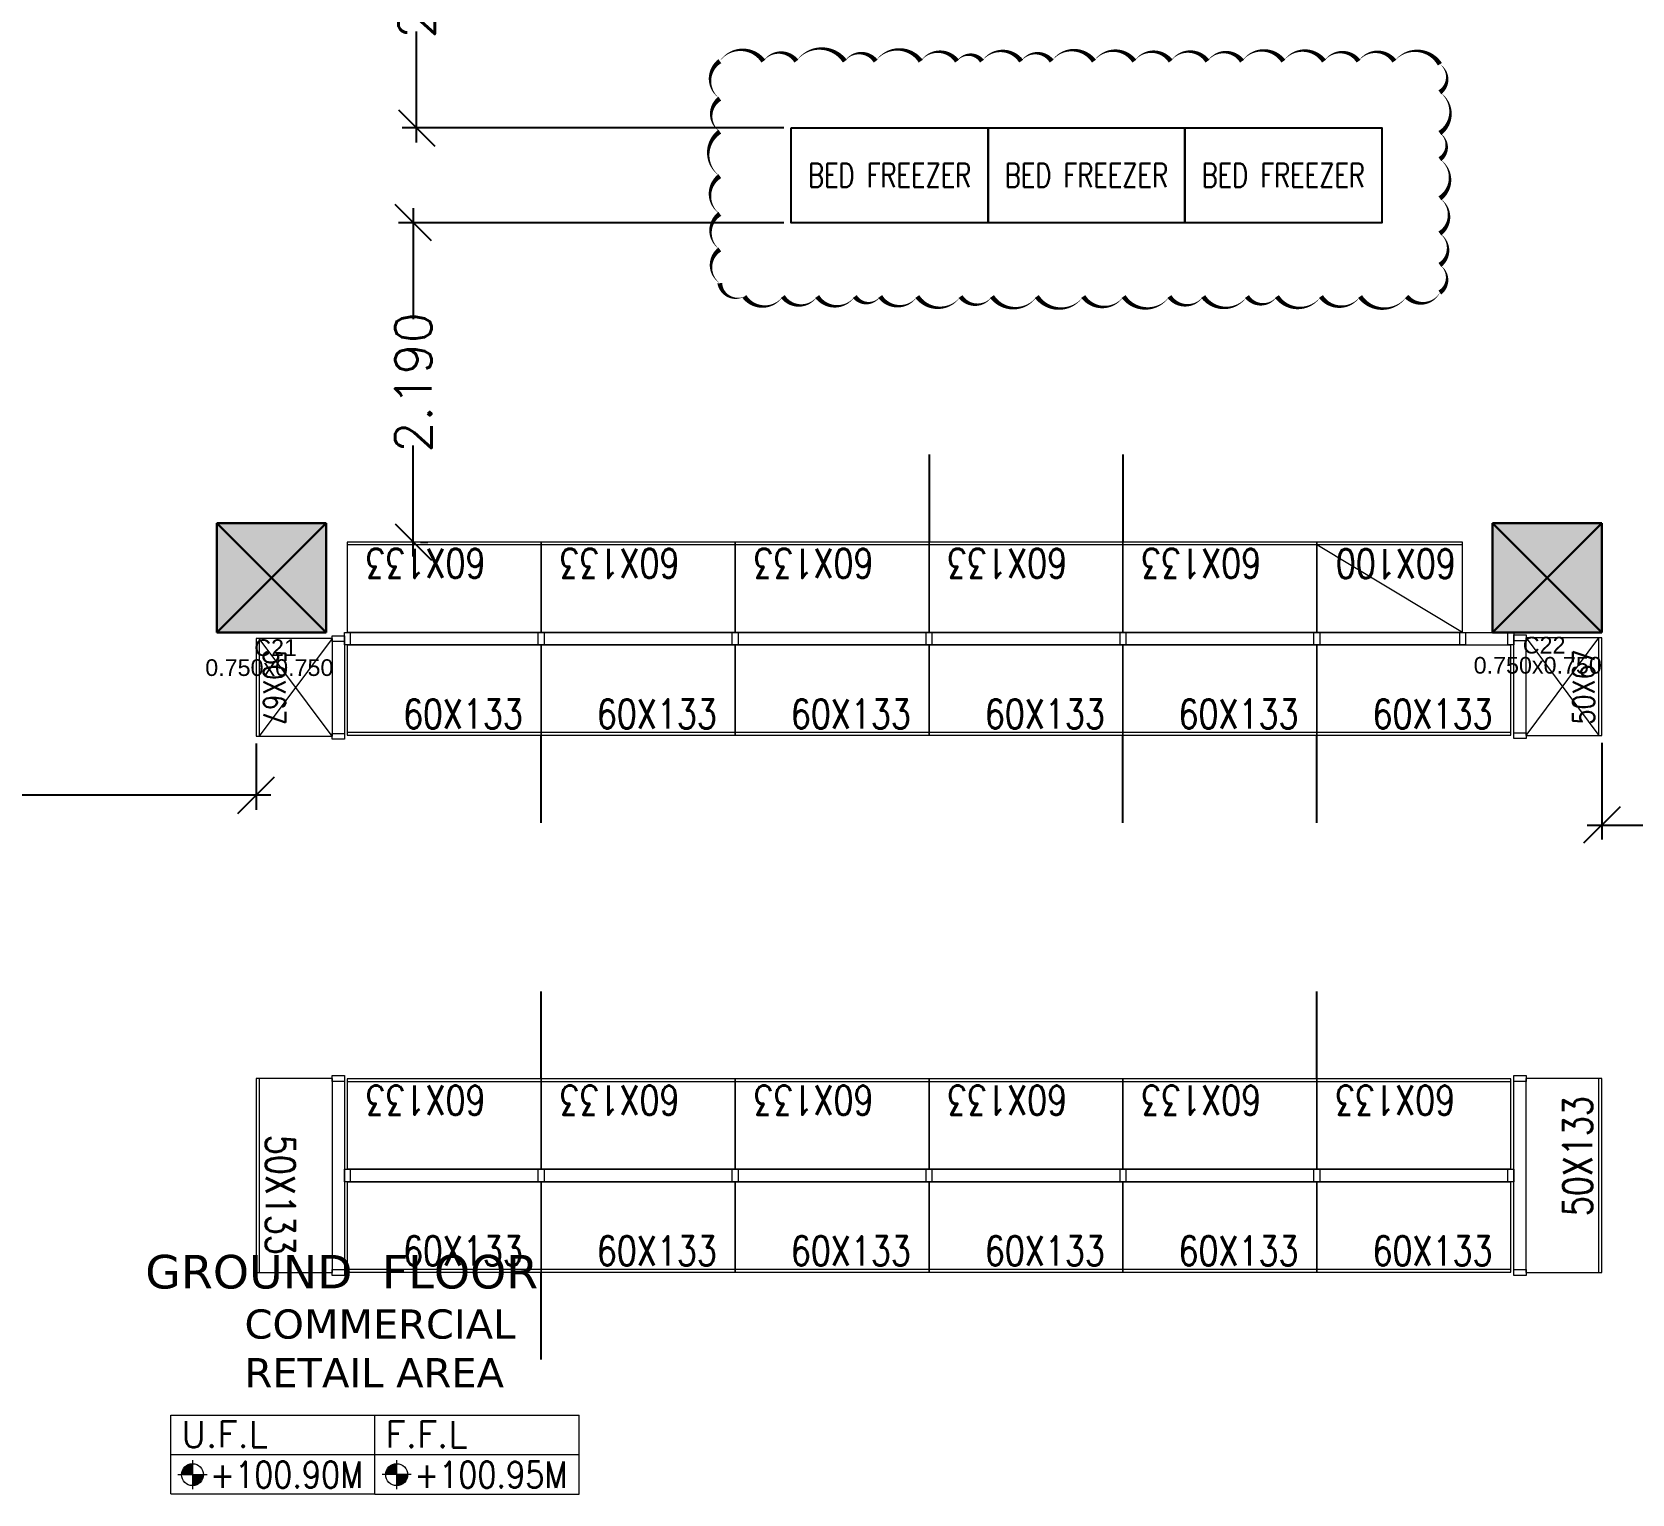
# Model space of a CAD drawing. Header units: inches. Extents: x 6 to 183294, y -48183 to 78918.
# Drawn here: x 137422 to 148396, y 50141 to 60168 of the extents above; entities that cross this region are included whole.
import ezdxf
from ezdxf.enums import TextEntityAlignment as Align

# ---------------------------------------------------------------- set-up
doc = ezdxf.new("R2010")
doc.units = ezdxf.units.IN
doc.header["$MEASUREMENT"] = 0
doc.header["$PDMODE"] = 35
for name, color, linetype, lineweight in [('Category', 8, 'Continuous', 0), ('DIM', 8, 'Continuous', 0), ('MUEBLES', 8, 'Continuous', 0), ('RACKS CORE & NON-CORE', 8, 'Continuous', 0), ('SDA_COL NO. DETAILS', 8, 'Continuous', 0), ('SDA_LEVELS', 8, 'Continuous', 0), ('SDA_RCC', 1, 'Continuous', 30), ('TXT', 8, 'Continuous', 0)]:
    doc.layers.add(name, color=color, linetype=linetype, lineweight=lineweight)
doc.layers.add('S-COLUMN', color=1, linetype='Continuous')
doc.layers.add('SDA_TEXT', color=21, linetype='Continuous')
doc.styles.add('AR', font='arial.ttf')
doc.styles.add('arial', font='verdana.ttf')
doc.styles.add('ROMANS', font='simplex.shx', dxfattribs={"width": 0.7})
doc.styles.get("Standard").update_dxf_attribs({"font": 'txt.shx'})
doc.styles.add('SWA', font='simplex.shx', dxfattribs={"width": 0.75, "height": 0.23})
doc.dimstyles.new('1-10', dxfattribs={"dimscale": 0.15, "dimtxt": 2.5, "dimasz": 2.5, "dimexe": 1, "dimexo": 0.5, "dimgap": 0.09, "dimtad": 0, "dimdec": 3, "dimzin": 0, "dimdsep": 46, "dimtxsty": 'Standard', "dimblk": 'OBLIQUE', "dimcen": 2.5, "dimdle": 1, "dimadec": 0, "dimazin": 0, "dimtfac": 1, "dimtdec": 3, "dimtofl": 0, "dimtmove": 0, "dimatfit": 3, "dimfxl": 0, "dimtolj": 1, "dimtzin": 0, "dimarcsym": 0})

# ---------------------------------------------------------------- blocks, each defined once
blk = doc.blocks.new('A$C1F0C6E6E')
h = blk.add_hatch(color=256)
h.dxf.hatch_style = 1
h.paths.add_polyline_path([(0.2, 0.35, 0.414214), (0.05, 0.2), (0.2, 0.2)])
h = blk.add_hatch(color=256)
h.dxf.hatch_style = 1
h.paths.add_polyline_path([(0.35, 0.2), (0.2, 0.2), (0.2, 0.05, 0.414214)])
for p, q in [((0.2, 0.4), (0.2, 0)), ((0.4, 0.2), (0, 0.2))]:
    blk.add_line(p, q)
blk.add_circle((0.2, 0.2), 0.15)
blk = doc.blocks.new('A$C53006E66')
for p, q in [((0, 0.558), (1.4, 0.558)), ((0, 0.018), (0, 0.558)), ((1.4, 0.018), (1.4, 0.558)), ((0, 0.288), (1.4, 0.288)), ((0, 0.018), (1.4, 0.018))]:
    blk.add_line(p, q)
at = {"xscale": 0.5, "yscale": 0.5, "zscale": 0.5}
blk.add_blockref('A$C1F0C6E6E', (0.049, 0.05), dxfattribs=at)
blk.add_text('U.F.L', height=0.18).set_placement((0.072, 0.338))
at = {"width": 0.85}
blk.add_attdef('U.F.L.', (0.27, 0.06), '', height=0.18, dxfattribs=at)
blk = doc.blocks.new('A$C6129482A')
for p, q in [((0, 0.557), (1.4, 0.557)), ((0, 0.017), (0, 0.557)), ((1.4, 0.017), (1.4, 0.557)), ((0, 0.287), (1.4, 0.287)), ((0, 0.017), (1.4, 0.017))]:
    blk.add_line(p, q)
at = {"xscale": 0.5, "yscale": 0.5, "zscale": 0.5}
blk.add_blockref('A$C1F0C6E6E', (0.049, 0.05), dxfattribs=at)
blk.add_text('F.F.L', height=0.18).set_placement((0.072, 0.337))
at = {"width": 0.85}
blk.add_attdef('F.F.L.', (0.27, 0.059), '', height=0.18, dxfattribs=at)
blk = doc.blocks.new('COL NOS DETAIL 9 JUNE')
at = {"layer": 'SDA_COL NO. DETAILS', "ltscale": 0.8, "style": 'AR'}
for s, p in [('C21', (64.829, -105.073, 198.913)), ('C22', (73.53, -105.056, 198.913)), ('0.750x0.750', (64.493, -105.21, 198.913)), ('0.750x0.750', (73.193, -105.194, 198.913))]:
    blk.add_text(s, height=0.1143, dxfattribs=at).set_placement(p, align=Align.TOP_LEFT)
blk = doc.blocks.new('column')
at = {"layer": 'SDA_RCC'}
h = blk.add_hatch(color=252, dxfattribs=at)
h.dxf.hatch_style = 1
h.paths.add_polyline_path([(-0.5, 0.5), (-0.5, -0.5), (0.5, -0.5), (0.5, 0.5)])
for p, q in [((-0.5, 0.5), (-0.5, -0.5)), ((0.5, 0.5), (-0.5, 0.5)), ((-0.5, -0.5), (0.5, 0.5)), ((0.5, -0.5), (-0.5, 0.5)), ((0.5, -0.5), (0.5, 0.5)), ((-0.5, -0.5), (0.5, -0.5))]:
    blk.add_line(p, q, dxfattribs=at)
blk = doc.blocks.new('NEW COLS 9 JUNE')
at = {"layer": 'S-COLUMN', "xscale": 0.75, "yscale": 0.7504197736397487}
for p in [(64.952, -104.651, -197.598), (73.702, -104.651, -197.598)]:
    blk.add_blockref('column', p, dxfattribs=at)
blk = doc.blocks.new('*U501')
at = {"color": 150, "true_color": 0x007af5}
for p, q in [((20, 0), (1350, 0)), ((20, -85), (1350, -85)), ((20, -85), (20, -705)), ((1350, -705), (1350, -85)), ((20, -685), (1350, -685)), ((20, -705), (1350, -705))]:
    blk.add_line(p, q, dxfattribs=at)
for points in [[(40, 0), (40, -85), (0, -85), (0, 0)], [(1370, 0), (1370, -85), (1330, -85), (1330, 0)]]:
    blk.add_lwpolyline(points, close=True, dxfattribs=at)
at = {"style": 'ROMANS', "width": 0.8}
blk.add_text('60X133', height=200, dxfattribs=at).set_placement((402, -659))
blk = doc.blocks.new('*U510')
at = {"color": 1, "lineweight": 5, "ltscale": 0.025, "true_color": 0xeb0000}
for p, q in [((20, -85), (20, -605)), ((1350, -605), (1350, -85)), ((20, -585), (1350, -585)), ((20, -605), (1350, -605))]:
    blk.add_line(p, q, dxfattribs=at)
at = {"layer": 'MUEBLES', "color": 42, "lineweight": 5, "true_color": 0xe08b0b}
for p, q in [((20, 0), (1350, 0)), ((20, -85), (1350, -85))]:
    blk.add_line(p, q, dxfattribs=at)
for points in [[(40, 0), (40, -85), (0, -85), (0, 0)], [(1370, 0), (1370, -85), (1330, -85), (1330, 0)]]:
    blk.add_lwpolyline(points, close=True, dxfattribs=at)
at = {"style": 'ROMANS', "width": 0.8}
blk.add_text('50X133', height=200, dxfattribs=at).set_placement((406, -539))
blk = doc.blocks.new('*U506')
at = {"color": 150}
for p, q in [((20, 0), (1020, 0)), ((20, -85), (1020, -85)), ((20, -85), (20, -705)), ((1020, -705), (1020, -85)), ((20, -685), (1020, -685)), ((20, -705), (1020, -705))]:
    blk.add_line(p, q, dxfattribs=at)
blk.add_line((20, -85), (1020, -685))
for points in [[(40, 0), (40, -85), (0, -85), (0, 0)], [(1040, 0), (1040, -85), (1000, -85), (1000, 0)]]:
    blk.add_lwpolyline(points, close=True, dxfattribs=at)
at = {"style": 'ROMANS', "width": 0.8}
blk.add_text('60X100', height=200, dxfattribs=at).set_placement((67, -657))
blk = doc.blocks.new('*U511')
at = {"color": 1, "lineweight": 5, "ltscale": 0.025}
for p, q in [((20, -85), (20, -605)), ((690, -605), (690, -85)), ((20, -585), (690, -585)), ((20, -605), (690, -605))]:
    blk.add_line(p, q, dxfattribs=at)
for p, q in [((20, -85), (690, -585)), ((690, -85), (20, -585))]:
    blk.add_line(p, q)
at = {"layer": 'MUEBLES', "color": 40, "lineweight": 5}
for p, q in [((20, 0), (690, 0)), ((20, -85), (690, -85))]:
    blk.add_line(p, q, dxfattribs=at)
for points in [[(40, 0), (40, -85), (0, -85), (0, 0)], [(710, 0), (710, -85), (670, -85), (670, 0)]]:
    blk.add_lwpolyline(points, close=True, dxfattribs=at)
at = {"style": 'ROMANS', "width": 0.8}
blk.add_text('50X67', height=150, dxfattribs=at).set_placement((96, -555))
blk = doc.blocks.new('_Oblique')
at = {"color": 0, "linetype": 'ByBlock', "lineweight": -2}
blk.add_line((-0.5, -0.5), (0.5, 0.5), dxfattribs=at)
blk = doc.blocks.new('*D520')
at = {"layer": 'Defpoints', "color": 0, "transparency": 16777216}
for p in [(-13.485, -1.457), (-9.23, -1.462), (-9.23, -1.866)]:
    blk.add_point(p, dxfattribs=at)
at = {"layer": 'DIM', "color": 0, "lineweight": -2, "transparency": 16777216}
for p, q in [((-13.485, -1.507), (-13.485, -1.966)), ((-9.23, -1.512), (-9.23, -1.966)), ((-13.585, -1.866), (-11.794, -1.866)), ((-9.13, -1.866), (-10.921, -1.866))]:
    blk.add_line(p, q, dxfattribs=at)
at = {"layer": 'DIM', "color": 0, "lineweight": -2, "transparency": 16777216, "xscale": 0.25, "yscale": 0.25, "zscale": 0.25, "rotation": 180}
blk.add_blockref('_Oblique', (-13.485, -1.866), dxfattribs=at)
at = {"layer": 'DIM', "color": 0, "lineweight": -2, "transparency": 16777216, "xscale": 0.25, "yscale": 0.25, "zscale": 0.25}
blk.add_blockref('_Oblique', (-9.23, -1.866), dxfattribs=at)
at = {"layer": 'DIM', "color": 0, "lineweight": -3, "transparency": 16777216, "insert": (-11.358, -1.866), "char_height": 0.25, "attachment_point": 5}
blk.add_mtext('\\A1;4.255', dxfattribs=at)
blk = doc.blocks.new('*D522')
at = {"layer": 'Defpoints', "color": 0, "transparency": 16777216}
for p in [(0, -1.457), (2.483, -2.071), (2.483, -2.075, 197.598)]:
    blk.add_point(p, dxfattribs=at)
at = {"layer": 'DIM', "color": 0, "lineweight": -2, "transparency": 16777216}
for p, q in [((0, -1.507), (0, -2.171)), ((2.483, -2.025), (2.483, -1.971)), ((-0.1, -2.071), (0.809, -2.071)), ((2.583, -2.071), (1.675, -2.071))]:
    blk.add_line(p, q, dxfattribs=at)
at = {"layer": 'DIM', "color": 0, "lineweight": -2, "transparency": 16777216, "xscale": 0.25, "yscale": 0.25, "zscale": 0.25, "rotation": 180}
blk.add_blockref('_Oblique', (0, -2.071), dxfattribs=at)
at = {"layer": 'DIM', "color": 0, "lineweight": -2, "transparency": 16777216, "xscale": 0.25, "yscale": 0.25, "zscale": 0.25}
blk.add_blockref('_Oblique', (2.483, -2.071), dxfattribs=at)
at = {"layer": 'DIM', "color": 0, "lineweight": -3, "transparency": 16777216, "insert": (1.242, -2.071), "char_height": 0.25, "attachment_point": 5}
blk.add_mtext('\\A1;2.483', dxfattribs=at)
blk = doc.blocks.new('*D545')
at = {"layer": 'Defpoints', "color": 0, "transparency": 16777216}
for p in [(-8.153, 2.06), (-5.56, 2.06, -49.399), (-8.153, -0.13)]:
    blk.add_point(p, dxfattribs=at)
at = {"layer": 'DIM', "color": 0, "lineweight": -2, "transparency": 16777216}
for p, q in [((-8.153, 2.16), (-8.153, 1.398)), ((-5.61, 2.06), (-8.253, 2.06)), ((-8.153, -0.23), (-8.153, 0.533)), ((-8.103, -0.13), (-8.053, -0.13))]:
    blk.add_line(p, q, dxfattribs=at)
at = {"layer": 'DIM', "color": 0, "lineweight": -2, "transparency": 16777216, "xscale": 0.25, "yscale": 0.25, "zscale": 0.25}
for p, rotation in [((-8.153, 2.06), 90), ((-8.153, -0.13), 270)]:
    blk.add_blockref('_Oblique', p, dxfattribs=dict(at, rotation=rotation))
at = {"layer": 'DIM', "color": 0, "lineweight": -3, "transparency": 16777216, "insert": (-8.153, 0.965), "char_height": 0.25, "attachment_point": 5, "rotation": 90}
blk.add_mtext('\\A1;2.190', dxfattribs=at)
blk = doc.blocks.new('*D546')
at = {"layer": 'Defpoints', "color": 0, "transparency": 16777216}
for p in [(-8.13, 4.9), (-5.266, 4.9, -98.799), (-5.56, 2.71, -49.399)]:
    blk.add_point(p, dxfattribs=at)
at = {"layer": 'DIM', "color": 0, "lineweight": -2, "transparency": 16777216}
for p, q in [((-8.13, 5), (-8.13, 4.237)), ((-5.316, 4.9), (-8.23, 4.9)), ((-8.13, 2.61), (-8.13, 3.372)), ((-5.61, 2.71), (-8.23, 2.71))]:
    blk.add_line(p, q, dxfattribs=at)
at = {"layer": 'DIM', "color": 0, "lineweight": -2, "transparency": 16777216, "xscale": 0.25, "yscale": 0.25, "zscale": 0.25}
for p, rotation in [((-8.13, 4.9), 90), ((-8.13, 2.71), 270)]:
    blk.add_blockref('_Oblique', p, dxfattribs=dict(at, rotation=rotation))
at = {"layer": 'DIM', "color": 0, "lineweight": -3, "transparency": 16777216, "insert": (-8.13, 3.805), "char_height": 0.25, "attachment_point": 5, "rotation": 90}
blk.add_mtext('\\A1;2.190', dxfattribs=at)
blk = doc.blocks.new('gr cat')
at = {"elevation": 197.598}
blk.add_lwpolyline([(-6.0502, 3.1682, 0, 0.0333, -0.5205671), (-5.7513, 3.1682, 0, 0.0333, -0.5205671), (-5.5251, 3.1682, 0, 0.0333, -0.5205671), (-5.1924, 3.1682, 0, 0.0333, -0.5205671), (-4.9812, 3.1682, 0, 0.0333, -0.5205671), (-4.6719, 3.1682, 0, 0.0333, -0.5205671), (-4.4228, 3.1682, 0, 0.0333, -0.5205671), (-4.252, 3.1682, 0, 0.0333, -0.5205671), (-3.9829, 3.1682, 0, 0.0333, -0.5205671), (-3.7738, 3.1682, 0, 0.0333, -0.5205671), (-3.4838, 3.1682, 0, 0.0333, -0.5205671), (-3.207, 3.1682, 0, 0.0333, -0.5205671), (-2.9576, 3.1682, 0, 0.0333, -0.5205671), (-2.7052, 3.1682, 0, 0.0333, -0.5205671), (-2.4679, 3.1682, 0, 0.0333, -0.5205671), (-2.1847, 3.1682, 0, 0.0333, -0.5205671), (-1.9059, 3.1682, 0, 0.0333, -0.5205671), (-1.669, 3.1682, 0, 0.0333, -0.5205671), (-1.4234, 3.1682, 0, 0.0333, -0.5205671), (-1.1114, 3.1472, 0, 0.0333, -0.5205671), (-1.1114, 2.9547, 0, 0.0333, -0.5205671), (-1.1114, 2.675, 0, 0.0333, -0.5205671), (-1.1114, 2.4956, 0, 0.0333, -0.5205671), (-1.1114, 2.2276, 0, 0.0333, -0.5205671), (-1.1114, 1.9862, 0, 0.0333, -0.5205671), (-1.1114, 1.7706, 0, 0.0333, -0.5205671), (-1.1114, 1.581, 0, 0.0333, -0.5205671), (-1.3389, 1.5541, 0, 0.0333, -0.5205671), (-1.6586, 1.5541, 0, 0.0333, -0.5205671), (-1.927, 1.5541, 0, 0.0333, -0.5205671), (-2.229, 1.5541, 0, 0.0333, -0.5205671), (-2.4343, 1.5541, 0, 0.0333, -0.5205671), (-2.7346, 1.5541, 0, 0.0333, -0.5205671), (-2.9662, 1.5541, 0, 0.0333, -0.5205671), (-3.2806, 1.5541, 0, 0.0333, -0.5205671), (-3.5574, 1.5541, 0, 0.0333, -0.5205671), (-3.8756, 1.5541, 0, 0.0333, -0.5205671), (-4.1832, 1.5541, 0, 0.0333, -0.5205671), (-4.3987, 1.5541, 0, 0.0333, -0.5205671), (-4.6955, 1.5541, 0, 0.0333, -0.5205671), (-4.9504, 1.5541, 0, 0.0333, -0.5205671), (-5.1241, 1.5541, 0, 0.0333, -0.5205671), (-5.3825, 1.5541, 0, 0.0333, -0.5205671), (-5.6179, 1.5541, 0, 0.0333, -0.5205671), (-5.8817, 1.5541, 0, 0.0333, -0.5205671), (-6.0502, 1.6456, 0, 0.0333, -0.5205671), (-6.0502, 1.8769, 0, 0.0333, -0.5205671), (-6.0502, 2.1208, 0, 0.0333, -0.5205671), (-6.0502, 2.3799, 0, 0.0333, -0.5205671), (-6.0502, 2.6847, 0, 0.0333, -0.5205671), (-6.0502, 2.9111, 0, 0.0333, -0.5205671)], format="xyseb", close=True, dxfattribs=at)
at = {"elevation": 148.1985}
for points in [[(-5.5604, 2.71), (-4.2104, 2.71), (-4.2104, 2.06), (-5.5604, 2.06)], [(-4.2104, 2.71), (-2.8604, 2.71), (-2.8604, 2.06), (-4.2104, 2.06)], [(-2.8604, 2.71), (-1.5104, 2.71), (-1.5104, 2.06), (-2.8604, 2.06)]]:
    blk.add_lwpolyline(points, close=True, dxfattribs=at)
at = {"layer": 'Category', "lineweight": -3}
for p, q in [((-4.6151, 0.4702, 197.598), (-4.6151, -0.1298, 197.598)), ((-3.2851, 0.4702, 197.598), (-3.2851, -0.1298, 197.598)), ((-7.2751, -2.0548, 197.598), (-7.2751, -1.4548, 197.598)), ((-3.2851, -2.0548, 197.598), (-3.2851, -1.4548, 197.598)), ((-1.9551, -2.0548, 197.598), (-1.9551, -1.4548, 197.598)), ((-7.2751, -3.812, 197.598), (-7.2751, -3.212, 197.598)), ((-1.9551, -3.812, 197.598), (-1.9551, -3.212, 197.598)), ((-7.2751, -5.737, 197.598), (-7.2751, -5.137, 197.598))]:
    blk.add_line(p, q, dxfattribs=at)
at = {"layer": 'RACKS CORE & NON-CORE'}
for name, p, xscale, yscale, zscale, rotation in [('*U501', (-7.2551, -0.8348, 197.598), 0.001, 0.001, 0.001, 180), ('*U501', (-5.9251, -0.8348, 197.598), 0.001, 0.001, 0.001, 180), ('*U501', (-4.5951, -0.8348, 197.598), 0.001, 0.001, 0.001, 180), ('*U501', (-3.2651, -0.8348, 197.598), 0.001, 0.001, 0.001, 180), ('*U501', (-1.9351, -0.8348, 197.598), 0.001, 0.001, 0.001, 180), ('*U506', (-0.9351, -0.8348, 197.598), 0.001, 0.001, 0.001, 180), ('*U511', (-0.6051, -1.4773, 197.598), 0.001000000000000001, 0.001000000000000001, 0.001000000000000001, 90), ('*U511', (-8.6251, -0.7723, 197.598), 0.001, 0.001, 0.001, 270), ('*U510', (-8.6251, -3.7895, 197.598), 0.001, 0.001, 0.001, 270), ('*U501', (-7.2551, -4.517, 197.598), 0.001, 0.001, 0.001, 180), ('*U501', (-5.9251, -4.517, 197.598), 0.001, 0.001, 0.001, 180), ('*U501', (-4.5951, -4.517, 197.598), 0.001, 0.001, 0.001, 180), ('*U501', (-3.2651, -4.517, 197.598), 0.001, 0.001, 0.001, 180), ('*U501', (-1.9351, -4.517, 197.598), 0.001, 0.001, 0.001, 180), ('*U501', (-0.6051, -4.517, 197.598), 0.001, 0.001, 0.001, 180), ('*U510', (-0.6051, -5.1595, 197.598), 0.001000000000000001, 0.001000000000000001, 0.001000000000000001, 90)]:
    blk.add_blockref(name, p, dxfattribs=dict(at, xscale=xscale, yscale=yscale, zscale=zscale, rotation=rotation))
at = {"layer": 'RACKS CORE & NON-CORE', "xscale": 0.001, "yscale": 0.001, "zscale": 0.001}
for p in [(-8.6251, -0.7498, 197.598), (-7.2951, -0.7498, 197.598), (-5.9651, -0.7498, 197.598), (-4.6351, -0.7498, 197.598), (-3.3051, -0.7498, 197.598), (-1.9751, -0.7498, 197.598), (-8.6251, -4.432, 197.598), (-7.2951, -4.432, 197.598), (-5.9651, -4.432, 197.598), (-4.6351, -4.432, 197.598), (-3.3051, -4.432, 197.598), (-1.9751, -4.432, 197.598)]:
    blk.add_blockref('*U501', p, dxfattribs=at)
at = {"layer": 'TXT', "color": 3, "lineweight": 0, "true_color": 0x00e600, "char_height": 0.162802, "attachment_point": 8, "style": 'SWA'}
for insert in [(-4.8852, 2.3043, 296.397), (-3.5352, 2.3043, 296.397), (-2.1852, 2.3043, 296.397)]:
    blk.add_mtext('BED FREEZER', dxfattribs=dict(at, insert=insert))
at = {"layer": 'DIM', "lineweight": -3}
for base, p1, p2, picture, middle in [((-8.1296, 4.8999, 197.598), (-5.5604, 2.71, 148.1985), (-5.2664, 4.8999, 98.799), '*D546', (-8.1296, 3.805, 197.598)), ((-8.153, 2.06, 197.598), (-8.153, -0.1298, 197.598), (-5.5604, 2.06, 148.1985), '*D545', (-8.153, 0.9651, 197.598))]:
    dim = blk.add_linear_dim(base=base, p1=p1, p2=p2, angle=90, dimstyle='1-10', override={"dimscale": 0.1}, dxfattribs=at)
    dim.commit()
    dim.dimension.update_dxf_attribs({"geometry": picture, "text_midpoint": middle})
for base, p1, p2, picture, middle in [((-9.2301, -1.8659, 197.598), (-13.4851, -1.4573, 197.598), (-9.2301, -1.4623, 197.598), '*D520', (-11.3576, -1.8659, 197.598)), ((2.4833, -2.0714, 197.598), (-0.0001, -1.4573, 197.598), (2.4833, -2.0753, 395.196), '*D522', (1.2416, -2.0714, 197.598))]:
    dim = blk.add_linear_dim(base=base, p1=p1, p2=p2, dimstyle='1-10', override={"dimscale": 0.1}, dxfattribs=at)
    dim.commit()
    dim.dimension.update_dxf_attribs({"geometry": picture, "text_midpoint": middle})

msp = doc.modelspace()

# ---------------------------------------------------------------- block references
at = {"color": 2, "xscale": 1000, "yscale": 1000, "zscale": 1000}
msp.add_blockref('gr cat', (148189.581, 56799.358, -295932.873), dxfattribs=at)
at = {"layer": 'S-COLUMN', "xscale": 1000, "yscale": 1000, "zscale": 1000}
msp.add_blockref('NEW COLS 9 JUNE', (74112.478, 161074.76, -98334.873), dxfattribs=at)
at = {"layer": 'SDA_COL NO. DETAILS', "xscale": 1000, "yscale": 1000, "zscale": 1000}
msp.add_blockref('COL NOS DETAIL 9 JUNE', (74117.099, 161075.37, -98334.873), dxfattribs=at)
at = {"layer": 'SDA_LEVELS', "xscale": 1000, "yscale": 1000, "zscale": 1000}
for name, p, values in [('A$C53006E66', (138373.808, 50122.978, -98334.873), {'U.F.L.': '+100.90M'}), ('A$C6129482A', (139773.813, 50123.556, -98334.873), {'F.F.L.': '+100.95M'})]:
    msp.add_blockref(name, p, dxfattribs=at).add_auto_attribs(values)

# ---------------------------------------------------------------- texts
at = {"layer": 'SDA_TEXT', "attachment_point": 1, "style": 'arial'}
for s, insert, char_height, width in [('\\pi454.52524;GROUND  FLOOR ', (137744.076, 51780.567, -98334.873), 230, 3652.52261), ('COMMERCIAL\\PRETAIL AREA', (138879.522, 51406.457, -98334.873), 200, 3735.07)]:
    msp.add_mtext(s, dxfattribs=dict(at, insert=insert, char_height=char_height, width=width))

doc.saveas('drawing.dxf')
